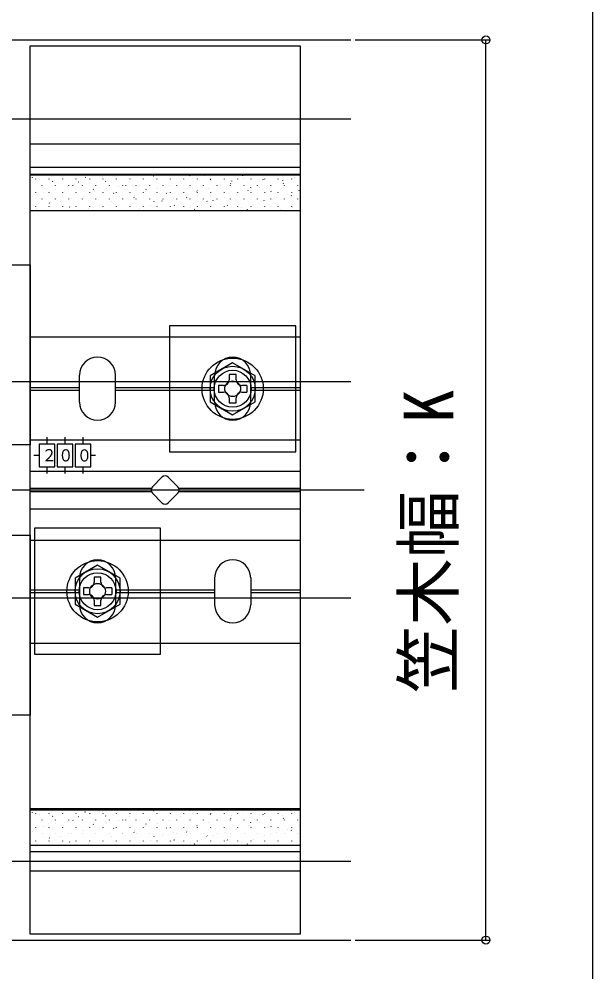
# Model space of a CAD drawing. Units: millimetres, scale not verified. Extents: x -875 to 875, y -1300 to 1293.
# Drawn here: x 747.6 to 875, y -451.7 to -240 of the extents above; entities that cross this region are included whole.
import ezdxf
from ezdxf.enums import TextEntityAlignment as Align

# ---------------------------------------------------------------- set-up
doc = ezdxf.new("R2010")
doc.units = ezdxf.units.MM
doc.header["$LTSCALE"] = 8
for name, color, linetype in [('0-4_YKK_12', 2, 'Continuous'), ('0-5_YKK_13', 4, 'Continuous'), ('0-6_YKK_D', 6, 'Continuous'), ('0-7_YKK_ZWAK', 7, 'Continuous'), ('0-8_YSS_K', 3, 'Continuous')]:
    doc.layers.add(name, color=color, linetype=linetype)
doc.styles.add('ＭＳ ゴシック', font='')
doc.styles.get('ＭＳ ゴシック').set_extended_font_data('MS Gothic')

msp = doc.modelspace()

# ---------------------------------------------------------------- linework, layer by layer
at = {"layer": '0-4_YKK_12'}
for p, q in [((637.002, -244.6), (821.23, -244.6)), ((821.23, -320.6), (715.502, -320.6)), ((821.23, -368.6), (715.502, -368.6)), ((637.002, -444.6), (821.23, -444.6))]:
    msp.add_line(p, q, dxfattribs=at)
at = {"layer": '0-5_YKK_13'}
for p, q in [((750.002, -267.7), (810.002, -267.7)), ((750.002, -272.897), (810.002, -272.897)), ((750.002, -274.424), (810.002, -274.424)), ((750.002, -282.585), (750.002, -274.424)), ((750.002, -274.611), (810.002, -274.611)), ((750.577, -275.217), (750.522, -275.134)), ((754.713, -275.019), (754.71, -275.01)), ((762.307, -275.181), (762.252, -275.098)), ((766.05, -274.943), (766.047, -274.933)), ((777.387, -274.866), (777.383, -274.856)), ((785.562, -274.801), (785.507, -274.717)), ((788.723, -274.789), (788.72, -274.78)), ((797.291, -274.765), (797.236, -274.681)), ((800.06, -274.713), (800.057, -274.703)), ((751.301, -275.509), (751.301, -275.459)), ((752.085, -275.618), (752.081, -275.609)), ((752.676, -276.934), (752.676, -276.884)), ((754.291, -275.509), (754.291, -275.459)), ((755.08, -276.101), (755.025, -276.018)), ((755.666, -276.934), (755.666, -276.884)), ((757.281, -275.509), (757.281, -275.459)), ((758.314, -277.163), (758.31, -277.154)), ((758.656, -276.934), (758.656, -276.884)), ((759.584, -276.986), (759.528, -276.903)), ((760.271, -275.509), (760.271, -275.459)), ((760.809, -276.187), (760.806, -276.178)), ((761.646, -276.934), (761.646, -276.884)), ((763.261, -275.509), (763.261, -275.459)), ((763.421, -275.541), (763.418, -275.532)), ((764.636, -276.934), (764.636, -276.884)), ((766.251, -275.509), (766.251, -275.459)), ((766.81, -276.065), (766.755, -275.982)), ((767.626, -276.934), (767.626, -276.884)), ((769.241, -275.509), (769.241, -275.459)), ((769.65, -277.087), (769.647, -277.077)), ((770.616, -276.934), (770.616, -276.884)), ((771.313, -276.95), (771.258, -276.867)), ((772.146, -276.111), (772.142, -276.101)), ((772.231, -275.509), (772.231, -275.459)), ((773.606, -276.934), (773.606, -276.884)), ((774.758, -275.465), (774.755, -275.455)), ((775.221, -275.509), (775.221, -275.459)), ((776.596, -276.934), (776.596, -276.884)), ((778.211, -275.509), (778.211, -275.459)), ((779.586, -276.934), (779.586, -276.884)), ((780.987, -277.01), (780.984, -277.001)), ((781.201, -275.509), (781.201, -275.459)), ((782.576, -276.934), (782.576, -276.884)), ((783.482, -276.034), (783.479, -276.025)), ((784.191, -275.509), (784.191, -275.459)), ((785.566, -276.934), (785.566, -276.884)), ((786.095, -275.388), (786.091, -275.379)), ((787.181, -275.509), (787.181, -275.459)), ((788.556, -276.934), (788.556, -276.884)), ((790.065, -275.685), (790.01, -275.602)), ((790.171, -275.509), (790.171, -275.459)), ((791.546, -276.934), (791.546, -276.884)), ((792.324, -276.933), (792.32, -276.924)), ((793.161, -275.509), (793.161, -275.459)), ((794.568, -276.569), (794.513, -276.486)), ((794.536, -276.934), (794.536, -276.884)), ((794.819, -275.957), (794.816, -275.948)), ((796.151, -275.509), (796.151, -275.459)), ((797.431, -275.311), (797.428, -275.302)), ((797.526, -276.934), (797.526, -276.884)), ((799.141, -275.509), (799.141, -275.459)), ((800.516, -276.934), (800.516, -276.884)), ((801.795, -275.649), (801.739, -275.566)), ((802.131, -275.509), (802.131, -275.459)), ((803.506, -276.934), (803.506, -276.884)), ((803.66, -276.857), (803.657, -276.847)), ((805.121, -275.509), (805.121, -275.459)), ((806.156, -275.881), (806.152, -275.871)), ((806.298, -276.533), (806.243, -276.45)), ((806.496, -276.934), (806.496, -276.884)), ((808.111, -275.509), (808.111, -275.459)), ((808.768, -275.235), (808.765, -275.225)), ((809.486, -276.934), (809.486, -276.884)), ((750.577, -279.384), (750.574, -279.375)), ((751.301, -278.549), (751.301, -278.499)), ((753.073, -278.408), (753.069, -278.399)), ((754.291, -278.549), (754.291, -278.499)), ((755.685, -277.762), (755.682, -277.753)), ((757.281, -278.549), (757.281, -278.499)), ((760.271, -278.549), (760.271, -278.499)), ((761.914, -279.308), (761.911, -279.298)), ((763.261, -278.549), (763.261, -278.499)), ((764.087, -277.87), (764.032, -277.787)), ((764.409, -278.332), (764.406, -278.322)), ((766.251, -278.549), (766.251, -278.499)), ((767.022, -277.686), (767.018, -277.676)), ((768.59, -278.755), (768.535, -278.671)), ((769.241, -278.549), (769.241, -278.499)), ((772.231, -278.549), (772.231, -278.499)), ((773.251, -279.231), (773.247, -279.221)), ((775.221, -278.549), (775.221, -278.499)), ((775.746, -278.255), (775.743, -278.246)), ((775.816, -277.834), (775.761, -277.751)), ((778.211, -278.549), (778.211, -278.499)), ((778.358, -277.609), (778.355, -277.6)), ((780.32, -278.719), (780.264, -278.635)), ((781.201, -278.549), (781.201, -278.499)), ((784.191, -278.549), (784.191, -278.499)), ((784.587, -279.154), (784.584, -279.145)), ((787.083, -278.178), (787.079, -278.169)), ((787.181, -278.549), (787.181, -278.499)), ((789.695, -277.532), (789.692, -277.523)), ((790.171, -278.549), (790.171, -278.499)), ((793.161, -278.549), (793.161, -278.499)), ((795.924, -279.078), (795.921, -279.068)), ((796.151, -278.549), (796.151, -278.499)), ((798.419, -278.102), (798.416, -278.092)), ((799.071, -277.454), (799.016, -277.37)), ((799.141, -278.549), (799.141, -278.499)), ((801.032, -277.456), (801.028, -277.446)), ((802.131, -278.549), (802.131, -278.499)), ((803.575, -278.338), (803.519, -278.255)), ((805.121, -278.549), (805.121, -278.499)), ((807.261, -279.001), (807.257, -278.992)), ((808.078, -279.223), (808.023, -279.139)), ((808.111, -278.549), (808.111, -278.499)), ((809.756, -278.025), (809.753, -278.016)), ((751.301, -281.589), (751.301, -281.539)), ((752.676, -279.974), (752.676, -279.924)), ((754.178, -281.528), (754.174, -281.519)), ((754.341, -280.904), (754.286, -280.821)), ((754.291, -281.589), (754.291, -281.539)), ((755.666, -279.974), (755.666, -279.924)), ((756.673, -280.552), (756.67, -280.543)), ((757.281, -281.589), (757.281, -281.539)), ((758.656, -279.974), (758.656, -279.924)), ((759.285, -279.906), (759.282, -279.897)), ((760.271, -281.589), (760.271, -281.539)), ((761.646, -279.974), (761.646, -279.924)), ((763.261, -281.589), (763.261, -281.539)), ((764.636, -279.974), (764.636, -279.924)), ((765.514, -281.452), (765.511, -281.442)), ((766.251, -281.589), (766.251, -281.539)), ((767.626, -279.974), (767.626, -279.924)), ((768.01, -280.476), (768.006, -280.466)), ((769.241, -281.589), (769.241, -281.539)), ((770.616, -279.974), (770.616, -279.924)), ((770.622, -279.83), (770.618, -279.82)), ((772.231, -281.589), (772.231, -281.539)), ((773.093, -279.639), (773.038, -279.556)), ((773.606, -279.974), (773.606, -279.924)), ((775.221, -281.589), (775.221, -281.539)), ((776.596, -279.974), (776.596, -279.924)), ((776.851, -281.375), (776.848, -281.366)), ((777.596, -280.524), (777.541, -280.44)), ((778.211, -281.589), (778.211, -281.539)), ((779.346, -280.399), (779.343, -280.39)), ((779.586, -279.974), (779.586, -279.924)), ((781.201, -281.589), (781.201, -281.539)), ((781.958, -279.753), (781.955, -279.744)), ((782.1, -281.408), (782.044, -281.325)), ((782.576, -279.974), (782.576, -279.924)), ((784.191, -281.589), (784.191, -281.539)), ((784.823, -279.603), (784.768, -279.52)), ((785.566, -279.974), (785.566, -279.924)), ((787.181, -281.589), (787.181, -281.539)), ((788.188, -281.298), (788.184, -281.289)), ((788.556, -279.974), (788.556, -279.924)), ((789.326, -280.488), (789.271, -280.404)), ((790.171, -281.589), (790.171, -281.539)), ((790.683, -280.323), (790.68, -280.313)), ((791.546, -279.974), (791.546, -279.924)), ((793.161, -281.589), (793.161, -281.539)), ((793.295, -279.676), (793.292, -279.667)), ((793.829, -281.372), (793.774, -281.289)), ((794.536, -279.974), (794.536, -279.924)), ((796.151, -281.589), (796.151, -281.539)), ((797.526, -279.974), (797.526, -279.924)), ((799.141, -281.589), (799.141, -281.539)), ((799.524, -281.222), (799.521, -281.212)), ((800.516, -279.974), (800.516, -279.924)), ((802.02, -280.246), (802.016, -280.236)), ((802.131, -281.589), (802.131, -281.539)), ((803.506, -279.974), (803.506, -279.924)), ((804.632, -279.6), (804.628, -279.59)), ((805.121, -281.589), (805.121, -281.539)), ((806.496, -279.974), (806.496, -279.924)), ((808.111, -281.589), (808.111, -281.539)), ((809.486, -279.974), (809.486, -279.924)), ((751.549, -282.127), (751.545, -282.118)), ((758.845, -281.789), (758.79, -281.705)), ((762.885, -282.051), (762.882, -282.041)), ((774.222, -281.974), (774.219, -281.965)), ((782.947, -282.543), (782.943, -282.534)), ((785.559, -281.897), (785.555, -281.888)), ((786.603, -282.293), (786.548, -282.209)), ((794.283, -282.467), (794.28, -282.457)), ((796.895, -281.821), (796.892, -281.811)), ((798.332, -282.257), (798.277, -282.173)), ((805.62, -282.39), (805.616, -282.381)), ((808.232, -281.744), (808.229, -281.735)), ((750.002, -310.6), (810.002, -310.6)), ((761.002, -325.1), (761.002, -319.1)), ((769.002, -325.1), (769.002, -319.1)), ((791.002, -325.1), (791.002, -319.1)), ((795.752, -318.95), (794.252, -318.95)), ((794.252, -318.95), (794.252, -320.1)), ((795.752, -320.1), (795.752, -318.95)), ((799.002, -325.1), (799.002, -319.1)), ((793.002, -321.35), (791.852, -321.35)), ((798.152, -321.35), (797.002, -321.35)), ((798.152, -321.35), (798.152, -322.85)), ((750.002, -321.8), (761.002, -321.8)), ((750.002, -322.4), (761.002, -322.4)), ((769.002, -321.8), (791.002, -321.8)), ((769.002, -322.4), (791.002, -322.4)), ((797.002, -322.85), (798.152, -322.85)), ((799.002, -321.8), (810.002, -321.8)), ((799.002, -322.4), (810.002, -322.4)), ((794.252, -324.1), (794.252, -325.25)), ((794.252, -325.25), (795.752, -325.25)), ((795.752, -325.25), (795.752, -324.1)), ((750.002, -333.45), (810.002, -333.45)), ((753.752, -332.89), (753.752, -334.45)), ((757.752, -332.89), (757.752, -334.45)), ((761.752, -332.89), (761.752, -334.45)), ((752.002, -336.95), (750.831, -336.95)), ((764.537, -336.95), (763.502, -336.95)), ((750.002, -340.45), (810.002, -340.45)), ((753.752, -339.45), (753.752, -340.925)), ((757.752, -339.45), (757.752, -340.925)), ((761.752, -339.45), (761.752, -340.925)), ((777.173, -343.893), (779.295, -341.772)), ((780.709, -341.772), (782.83, -343.893)), ((776.927, -344.3), (750.002, -344.3)), ((750.002, -344.9), (776.927, -344.9)), ((810.002, -344.3), (783.077, -344.3)), ((783.077, -344.9), (810.002, -344.9)), ((779.295, -347.428), (777.173, -345.307)), ((782.83, -345.307), (780.709, -347.428)), ((750.002, -348.75), (810.002, -348.75)), ((750.002, -355.75), (810.002, -355.75)), ((761.002, -364.1), (761.002, -370.1)), ((765.752, -363.95), (764.252, -363.95)), ((764.252, -363.95), (764.252, -365.1)), ((765.752, -365.1), (765.752, -363.95)), ((769.002, -364.1), (769.002, -370.1)), ((791.002, -364.1), (791.002, -370.1)), ((799.002, -364.1), (799.002, -370.1)), ((750.002, -366.8), (761.002, -366.8)), ((750.002, -367.4), (761.002, -367.4)), ((763.002, -366.35), (761.852, -366.35)), ((768.152, -366.35), (767.002, -366.35)), ((767.002, -367.85), (768.152, -367.85)), ((768.152, -366.35), (768.152, -367.85)), ((769.002, -366.8), (791.002, -366.8)), ((769.002, -367.4), (791.002, -367.4)), ((799.002, -366.8), (810.002, -366.8)), ((799.002, -367.4), (810.002, -367.4)), ((764.252, -369.1), (764.252, -370.25)), ((764.252, -370.25), (765.752, -370.25)), ((765.752, -370.25), (765.752, -369.1)), ((750.002, -378.6), (810.002, -378.6)), ((750.002, -423.618), (750.002, -415.398)), ((750.002, -415.398), (810.002, -415.398)), ((750.002, -415.646), (810.002, -415.646)), ((750.577, -416.251), (750.522, -416.167)), ((751.301, -416.542), (751.301, -416.492)), ((752.085, -416.652), (752.081, -416.642)), ((754.291, -416.542), (754.291, -416.492)), ((754.713, -416.053), (754.71, -416.043)), ((755.08, -417.135), (755.025, -417.052)), ((757.281, -416.542), (757.281, -416.492)), ((760.271, -416.542), (760.271, -416.492)), ((762.307, -416.215), (762.252, -416.131)), ((763.261, -416.542), (763.261, -416.492)), ((763.421, -416.575), (763.418, -416.566)), ((766.05, -415.976), (766.047, -415.967)), ((766.251, -416.542), (766.251, -416.492)), ((766.81, -417.099), (766.755, -417.016)), ((769.241, -416.542), (769.241, -416.492)), ((772.231, -416.542), (772.231, -416.492)), ((774.758, -416.498), (774.755, -416.489)), ((775.221, -416.542), (775.221, -416.492)), ((777.387, -415.899), (777.383, -415.89)), ((778.211, -416.542), (778.211, -416.492)), ((781.201, -416.542), (781.201, -416.492)), ((783.482, -417.068), (783.479, -417.058)), ((784.191, -416.542), (784.191, -416.492)), ((785.562, -415.834), (785.507, -415.751)), ((786.095, -416.422), (786.091, -416.412)), ((787.181, -416.542), (787.181, -416.492)), ((788.723, -415.823), (788.72, -415.813)), ((790.065, -416.719), (790.01, -416.635)), ((790.171, -416.542), (790.171, -416.492)), ((793.161, -416.542), (793.161, -416.492)), ((794.819, -416.991), (794.816, -416.982)), ((796.151, -416.542), (796.151, -416.492)), ((797.291, -415.798), (797.236, -415.715)), ((797.431, -416.345), (797.428, -416.336)), ((799.141, -416.542), (799.141, -416.492)), ((800.06, -415.746), (800.057, -415.737)), ((801.795, -416.683), (801.739, -416.599)), ((802.131, -416.542), (802.131, -416.492)), ((805.121, -416.542), (805.121, -416.492)), ((806.156, -416.914), (806.152, -416.905)), ((808.111, -416.542), (808.111, -416.492)), ((808.768, -416.268), (808.765, -416.259)), ((752.676, -417.967), (752.676, -417.917)), ((755.666, -417.967), (755.666, -417.917)), ((755.685, -418.796), (755.682, -418.786)), ((758.314, -418.197), (758.31, -418.188)), ((758.656, -417.967), (758.656, -417.917)), ((759.584, -418.019), (759.528, -417.936)), ((760.809, -417.221), (760.806, -417.212)), ((761.646, -417.967), (761.646, -417.917)), ((764.087, -418.904), (764.032, -418.821)), ((764.636, -417.967), (764.636, -417.917)), ((767.022, -418.719), (767.018, -418.71)), ((767.626, -417.967), (767.626, -417.917)), ((769.65, -418.12), (769.647, -418.111)), ((770.616, -417.967), (770.616, -417.917)), ((771.313, -417.984), (771.258, -417.9)), ((772.146, -417.144), (772.142, -417.135)), ((773.606, -417.967), (773.606, -417.917)), ((775.816, -418.868), (775.761, -418.785)), ((776.596, -417.967), (776.596, -417.917)), ((778.358, -418.643), (778.355, -418.633)), ((779.586, -417.967), (779.586, -417.917)), ((780.987, -418.044), (780.984, -418.034)), ((782.576, -417.967), (782.576, -417.917)), ((785.566, -417.967), (785.566, -417.917)), ((788.556, -417.967), (788.556, -417.917)), ((789.695, -418.566), (789.692, -418.556)), ((791.546, -417.967), (791.546, -417.917)), ((792.324, -417.967), (792.32, -417.958)), ((794.568, -417.603), (794.513, -417.52)), ((794.536, -417.967), (794.536, -417.917)), ((797.526, -417.967), (797.526, -417.917)), ((798.419, -419.135), (798.416, -419.126)), ((799.071, -418.487), (799.016, -418.404)), ((800.516, -417.967), (800.516, -417.917)), ((801.032, -418.489), (801.028, -418.48)), ((803.506, -417.967), (803.506, -417.917)), ((803.66, -417.89), (803.657, -417.881)), ((806.298, -417.567), (806.243, -417.484)), ((806.496, -417.967), (806.496, -417.917)), ((809.486, -417.967), (809.486, -417.917)), ((809.756, -419.059), (809.753, -419.049)), ((750.577, -420.418), (750.574, -420.408)), ((751.301, -419.582), (751.301, -419.532)), ((752.676, -421.007), (752.676, -420.957)), ((753.073, -419.442), (753.069, -419.432)), ((754.291, -419.582), (754.291, -419.532)), ((755.666, -421.007), (755.666, -420.957)), ((757.281, -419.582), (757.281, -419.532)), ((758.656, -421.007), (758.656, -420.957)), ((759.285, -420.94), (759.282, -420.931)), ((760.271, -419.582), (760.271, -419.532)), ((761.646, -421.007), (761.646, -420.957)), ((761.914, -420.341), (761.911, -420.332)), ((763.261, -419.582), (763.261, -419.532)), ((764.409, -419.365), (764.406, -419.356)), ((764.636, -421.007), (764.636, -420.957)), ((766.251, -419.582), (766.251, -419.532)), ((767.626, -421.007), (767.626, -420.957)), ((768.59, -419.788), (768.535, -419.705)), ((769.241, -419.582), (769.241, -419.532)), ((770.616, -421.007), (770.616, -420.957)), ((770.622, -420.863), (770.618, -420.854)), ((772.231, -419.582), (772.231, -419.532)), ((773.093, -420.673), (773.038, -420.589)), ((773.251, -420.264), (773.247, -420.255)), ((773.606, -421.007), (773.606, -420.957)), ((775.221, -419.582), (775.221, -419.532)), ((775.746, -419.289), (775.743, -419.279)), ((776.596, -421.007), (776.596, -420.957)), ((778.211, -419.582), (778.211, -419.532)), ((779.586, -421.007), (779.586, -420.957)), ((780.32, -419.752), (780.264, -419.669)), ((781.201, -419.582), (781.201, -419.532)), ((781.958, -420.787), (781.955, -420.777)), ((782.576, -421.007), (782.576, -420.957)), ((784.191, -419.582), (784.191, -419.532)), ((784.587, -420.188), (784.584, -420.178)), ((784.823, -420.637), (784.768, -420.553)), ((785.566, -421.007), (785.566, -420.957)), ((787.083, -419.212), (787.079, -419.202)), ((787.181, -419.582), (787.181, -419.532)), ((788.556, -421.007), (788.556, -420.957)), ((790.171, -419.582), (790.171, -419.532)), ((791.546, -421.007), (791.546, -420.957)), ((793.161, -419.582), (793.161, -419.532)), ((793.295, -420.71), (793.292, -420.701)), ((794.536, -421.007), (794.536, -420.957)), ((795.924, -420.111), (795.921, -420.102)), ((796.151, -419.582), (796.151, -419.532)), ((797.526, -421.007), (797.526, -420.957)), ((799.141, -419.582), (799.141, -419.532)), ((800.516, -421.007), (800.516, -420.957)), ((802.02, -421.279), (802.016, -421.27)), ((802.131, -419.582), (802.131, -419.532)), ((803.506, -421.007), (803.506, -420.957)), ((803.575, -419.372), (803.519, -419.288)), ((804.632, -420.633), (804.628, -420.624)), ((805.121, -419.582), (805.121, -419.532)), ((806.496, -421.007), (806.496, -420.957)), ((807.261, -420.035), (807.257, -420.025)), ((808.078, -420.256), (808.023, -420.173)), ((808.111, -419.582), (808.111, -419.532)), ((809.486, -421.007), (809.486, -420.957)), ((751.301, -422.622), (751.301, -422.572)), ((751.549, -423.161), (751.545, -423.151)), ((754.178, -422.562), (754.174, -422.553)), ((754.341, -421.938), (754.286, -421.854)), ((754.291, -422.622), (754.291, -422.572)), ((756.673, -421.586), (756.67, -421.577)), ((757.281, -422.622), (757.281, -422.572)), ((758.845, -422.822), (758.79, -422.739)), ((760.271, -422.622), (760.271, -422.572)), ((762.885, -423.084), (762.882, -423.075)), ((763.261, -422.622), (763.261, -422.572)), ((765.514, -422.485), (765.511, -422.476)), ((766.251, -422.622), (766.251, -422.572)), ((768.01, -421.509), (768.006, -421.5)), ((769.241, -422.622), (769.241, -422.572)), ((772.231, -422.622), (772.231, -422.572)), ((774.222, -423.008), (774.219, -422.998)), ((775.221, -422.622), (775.221, -422.572)), ((776.851, -422.409), (776.848, -422.399)), ((777.596, -421.557), (777.541, -421.474)), ((778.211, -422.622), (778.211, -422.572)), ((779.346, -421.433), (779.343, -421.423)), ((781.201, -422.622), (781.201, -422.572)), ((782.1, -422.442), (782.044, -422.358)), ((784.191, -422.622), (784.191, -422.572)), ((785.559, -422.931), (785.555, -422.921)), ((786.603, -423.326), (786.548, -423.243)), ((787.181, -422.622), (787.181, -422.572)), ((788.188, -422.332), (788.184, -422.323)), ((789.326, -421.521), (789.271, -421.438)), ((790.171, -422.622), (790.171, -422.572)), ((790.683, -421.356), (790.68, -421.347)), ((793.161, -422.622), (793.161, -422.572)), ((793.829, -422.406), (793.774, -422.322)), ((796.151, -422.622), (796.151, -422.572)), ((796.895, -422.854), (796.892, -422.845)), ((798.332, -423.29), (798.277, -423.207)), ((799.141, -422.622), (799.141, -422.572)), ((799.524, -422.255), (799.521, -422.246)), ((802.131, -422.622), (802.131, -422.572)), ((805.121, -422.622), (805.121, -422.572)), ((808.111, -422.622), (808.111, -422.572)), ((808.232, -422.778), (808.229, -422.768)), ((750.002, -424.924), (810.002, -424.924)), ((782.947, -423.577), (782.943, -423.568)), ((794.283, -423.5), (794.28, -423.491)), ((805.62, -423.424), (805.616, -423.414)), ((750.002, -429.2), (810.002, -429.2))]:
    msp.add_line(p, q, dxfattribs=at)
for points in [[(810.002, -245.9), (810.002, -443.3), (750.002, -443.3), (750.002, -245.9)], [(750.002, -294.6), (750.002, -334.6), (710.002, -334.6), (710.002, -294.6)], [(781.002, -308.1), (781.002, -336.1), (809.002, -336.1), (809.002, -308.1)], [(800.002, -319.213), (795.002, -316.326), (790.002, -319.213), (790.002, -324.987), (795.002, -327.874), (800.002, -324.987)], [(752.002, -339.45), (755.502, -339.45), (755.502, -334.45), (752.002, -334.45)], [(756.002, -339.45), (759.502, -339.45), (759.502, -334.45), (756.002, -334.45)], [(760.002, -339.45), (763.502, -339.45), (763.502, -334.45), (760.002, -334.45)], [(751.002, -353.1), (751.002, -381.1), (779.002, -381.1), (779.002, -353.1)], [(750.002, -354.6), (750.002, -394.6), (710.002, -394.6), (710.002, -354.6)], [(770.002, -364.213), (765.002, -361.326), (760.002, -364.213), (760.002, -369.987), (765.002, -372.874), (770.002, -369.987)]]:
    msp.add_lwpolyline(points, close=True, dxfattribs=at)
for points in [[(810.002, -274.424), (810.002, -282.585), (750.002, -282.585)], [(791.852, -321.35), (791.852, -322.85), (793.002, -322.85)], [(761.852, -366.35), (761.852, -367.85), (763.002, -367.85)], [(810.002, -415.398), (810.002, -423.618), (750.002, -423.618)]]:
    msp.add_lwpolyline(points, dxfattribs=at)
for centre, radius in [((795.002, -322.1), 6.8), ((795.002, -322.1), 5), ((795.002, -322.1), 4.1), ((795.002, -322.1), 1.75), ((765.002, -367.1), 6.8), ((765.002, -367.1), 5), ((765.002, -367.1), 4.1), ((765.002, -367.1), 1.75)]:
    msp.add_circle(centre, radius, dxfattribs=at)
for centre, radius, start, end in [((765.002, -319.1), 4, 0, 180), ((795.002, -319.1), 4, 0, 180), ((793.002, -320.1), 1.25, 270, 0), ((797.002, -320.1), 1.25, 180, 270), ((793.002, -324.1), 1.25, 0, 90), ((797.002, -324.1), 1.25, 90, 180), ((765.002, -325.1), 4, 180, 0), ((795.002, -325.1), 4, 180, 0), ((780.002, -342.479), 1, 45, 135), ((777.881, -344.6), 1, 135, 225), ((782.123, -344.6), 1, 315, 45), ((780.002, -346.721), 1, 225, 315), ((765.002, -364.1), 4, 0, 180), ((795.002, -364.1), 4, 0, 180), ((763.002, -365.1), 1.25, 270, 0), ((767.002, -365.1), 1.25, 180, 270), ((763.002, -369.1), 1.25, 0, 90), ((767.002, -369.1), 1.25, 90, 180), ((765.002, -370.1), 4, 180, 0), ((795.002, -370.1), 4, 180, 0)]:
    msp.add_arc(centre, radius, start, end, dxfattribs=at)
at = {"layer": '0-6_YKK_D'}
for p, q in [((822.23, -244.6), (852.23, -244.6)), ((851.23, -444.6), (851.23, -244.6)), ((822.23, -444.6), (852.23, -444.6))]:
    msp.add_line(p, q, dxfattribs=at)
for centre in [(851.23, -244.6), (851.23, -444.6)]:
    msp.add_circle(centre, 0.875, dxfattribs=at)
at = {"layer": '0-7_YKK_ZWAK'}
msp.add_lwpolyline([(-875, -1299.6), (875, -1299.6), (875, 1250.4)], dxfattribs=at)
at = {"layer": '0-8_YSS_K'}
for p, q in [((637.002, -262.1), (821.23, -262.1)), ((637.002, -344.6), (824.23, -344.6)), ((637.002, -427.1), (821.23, -427.1))]:
    msp.add_line(p, q, dxfattribs=at)

# ---------------------------------------------------------------- texts
at = {"layer": '0-5_YKK_13', "style": 'ＭＳ ゴシック', "width": 0.9}
for s, p in [('２', (752.596, -339.032)), ('０', (756.285, -339.072)), ('０', (760.421, -339.09))]:
    msp.add_text(s, height=2.711, dxfattribs=at).set_placement(p, align=Align.BOTTOM_LEFT)
at = {"layer": '0-6_YKK_D', "style": 'ＭＳ ゴシック'}
msp.add_text('笠木幅：K', height=11, rotation=90, dxfattribs=at).set_placement((847.27, -389.77), align=Align.BOTTOM_LEFT)

doc.saveas('drawing.dxf')
